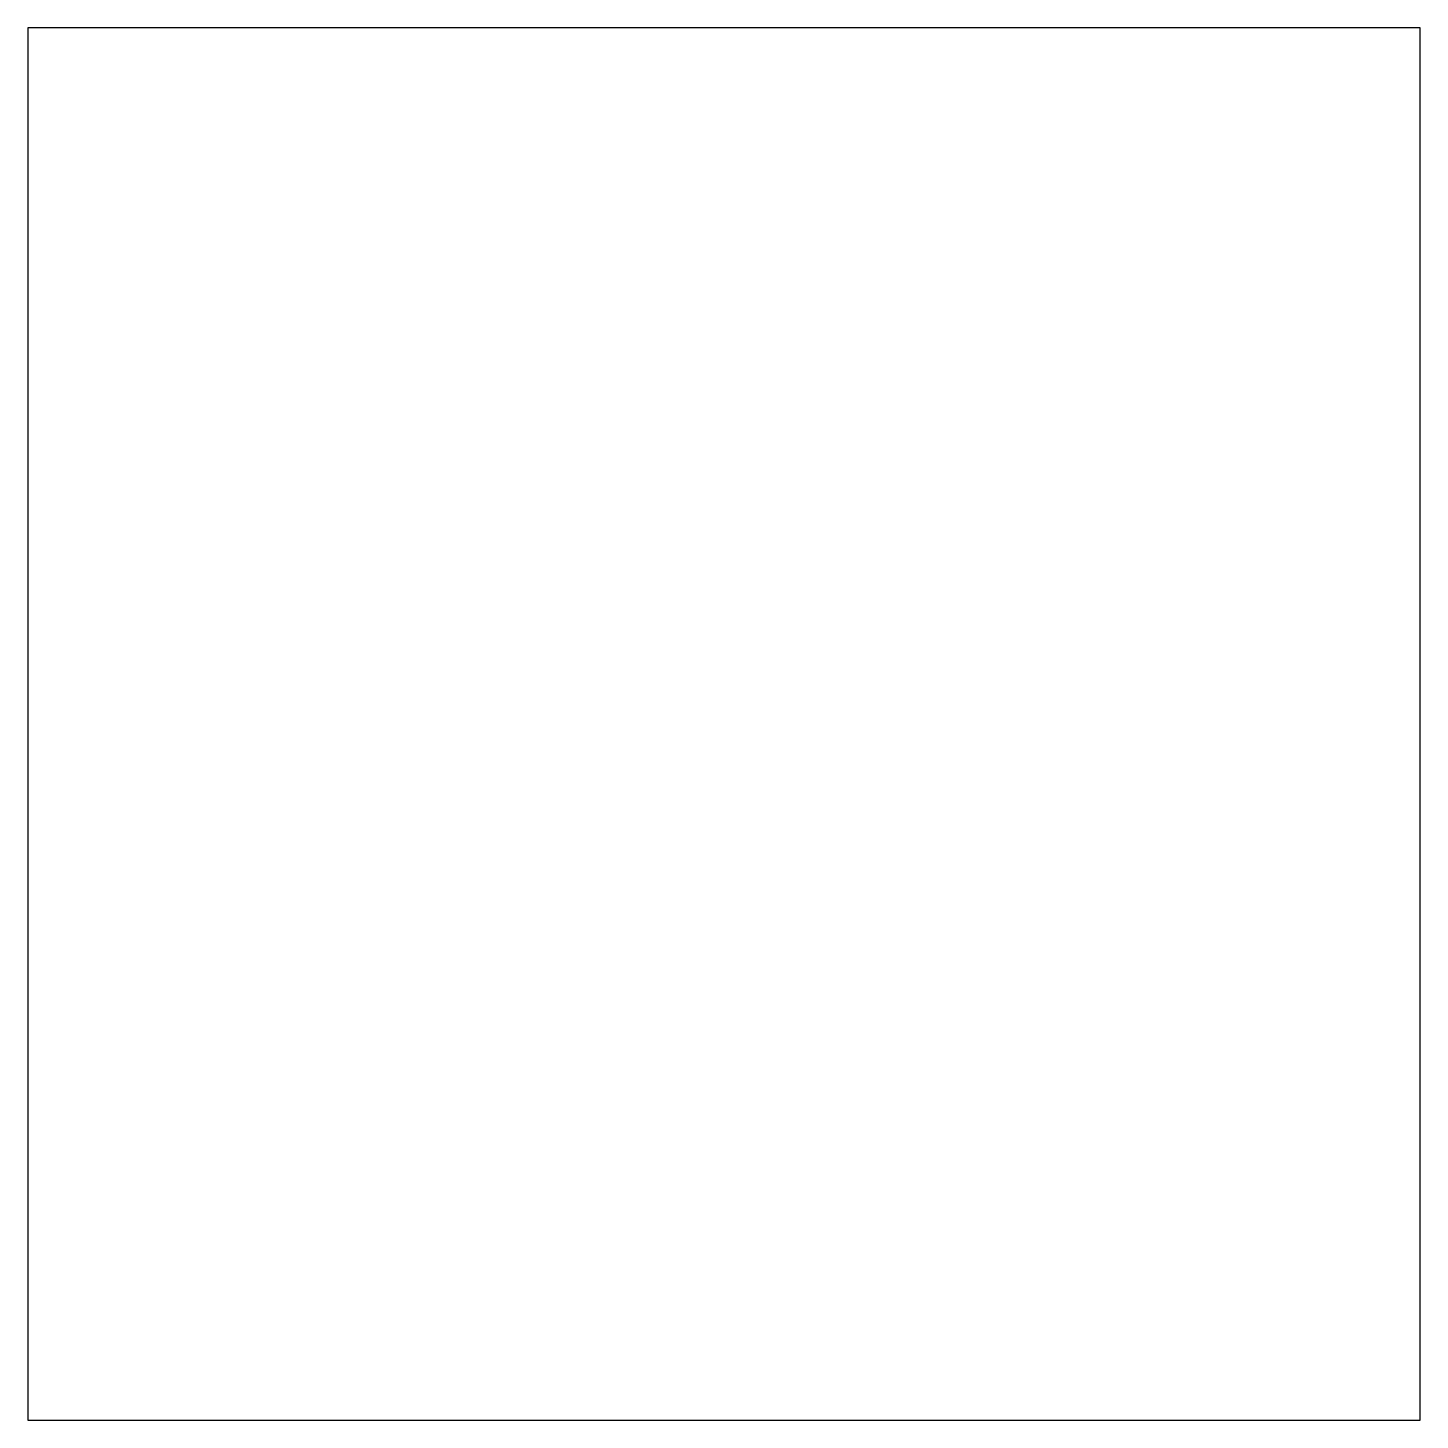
# Model space of a CAD drawing. Header units: millimetres. Extents: x -1000 to 0, y -1000 to 0.
import ezdxf

# ---------------------------------------------------------------- set-up
doc = ezdxf.new("R2010")
doc.units = ezdxf.units.MM
doc.layers.get('0').update_dxf_attribs({"linetype": 'CONTINUOUS'})

msp = doc.modelspace()

# ---------------------------------------------------------------- linework, layer by layer
msp.add_lwpolyline([(0, -1000), (0, 0), (-1000, 0), (-1000, -1000)], close=True)

doc.saveas('drawing.dxf')
